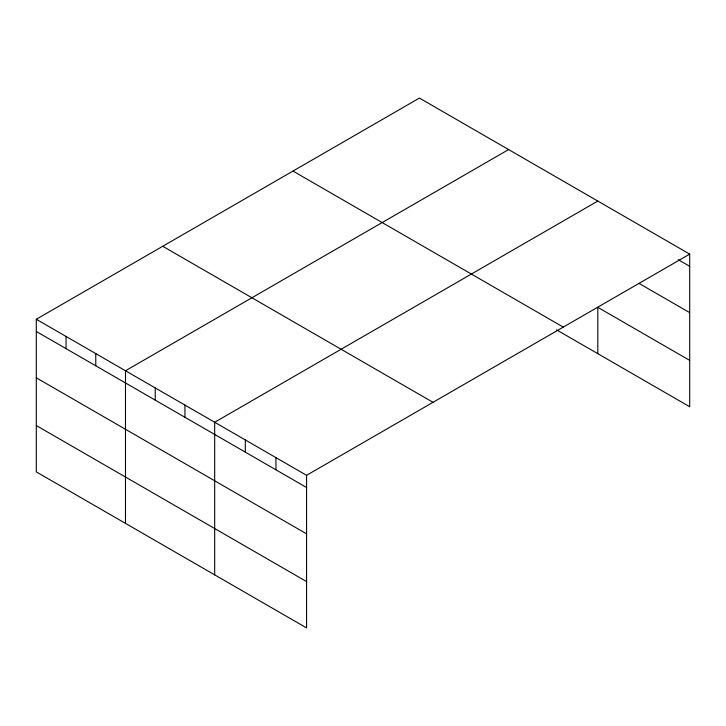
<?xml version="1.0" encoding="UTF-8"?>
<svg xmlns="http://www.w3.org/2000/svg" width="726" height="726" viewBox="0 0 726 726"><rect width="100%" height="100%" fill="white"/><g stroke="black" fill="none" stroke-linecap="round" stroke-linejoin="round"><path stroke-width="1.09" d="M689.7 254.118L419.419 98.074L36.3 319.268L36.3 471.882L306.581 627.926L306.581 475.312L689.7 254.118L689.7 406.732L556.57 329.867M508.617 149.565L125.489 370.759L125.489 523.373M597.807 201.066L214.678 422.26L214.678 574.874M678.211 259.681L689.7 266.315M638.971 283.367L689.7 312.652M689.7 360.395L597.807 307.343L597.807 353.68M292.995 171.073L563.267 327.108M162.733 246.277L433.005 402.322M36.3 319.268L306.581 475.312M36.3 331.464L306.581 487.509M36.3 377.801L306.581 533.846M36.3 425.545L306.581 581.59M275.944 457.625L275.944 469.822M245.315 439.947L245.315 452.144M184.948 405.09L184.948 417.296M155.219 387.929L155.219 400.126M95.759 353.598L95.759 365.795M66.03 336.437L66.03 348.634"/></g></svg>
